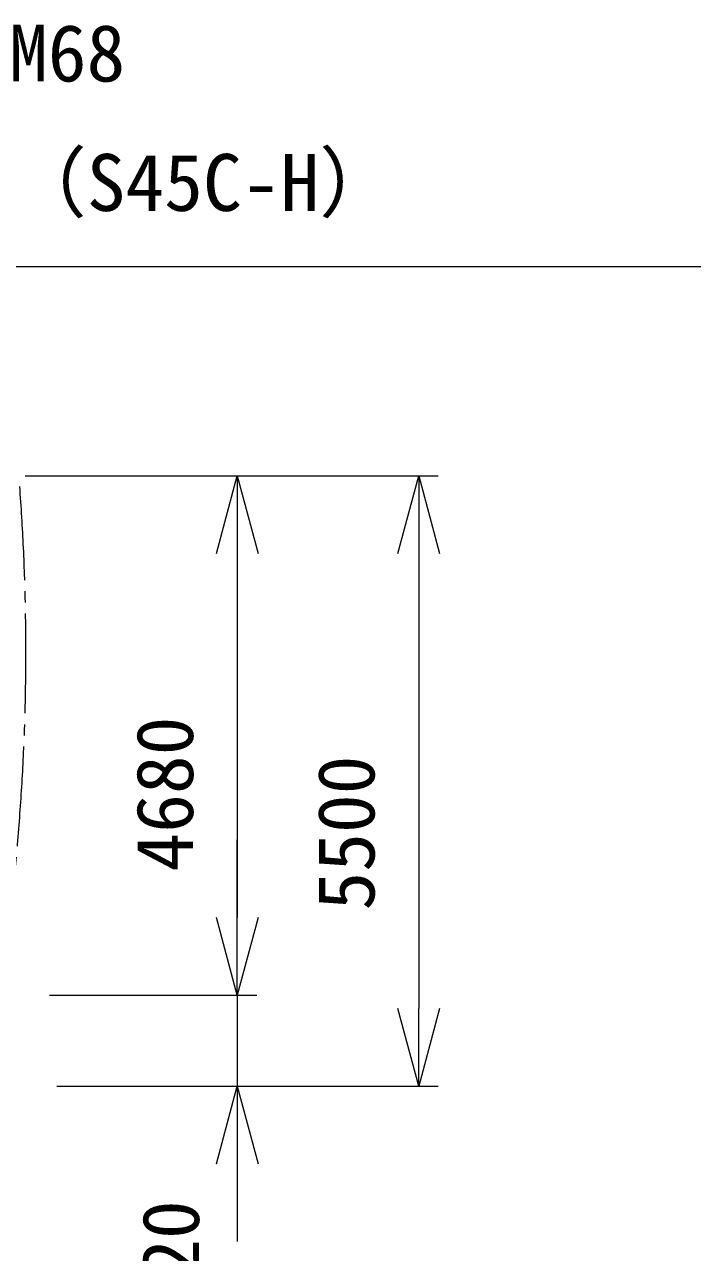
# Model space of a CAD drawing. Units: millimetres, scale not verified. Extents: x -32409 to 32443, y -43405 to 44769.
# Drawn here: x 16882 to 22899, y 14769 to 25836 of the extents above; entities that cross this region are included whole.
import ezdxf
from ezdxf.enums import TextEntityAlignment as Align

# ---------------------------------------------------------------- set-up
doc = ezdxf.new("R2010")
doc.units = ezdxf.units.MM
doc.header["$LTSCALE"] = 100
doc.linetypes.add('CHAIN2', pattern=[12, 9, -1, 1, -1])
doc.layers.add('0-3_12 常用一点鎖線', color=3, linetype='CHAIN2', lineweight=18)
doc.layers.add('0-5_05 寸法', color=7, linetype='Continuous', lineweight=18)
doc.styles.add('ＭＳ ゴシック', font='')
doc.styles.get('ＭＳ ゴシック').set_extended_font_data('MS Gothic')

msp = doc.modelspace()

# ---------------------------------------------------------------- linework, layer by layer
at = {"layer": '0-3_12 常用一点鎖線'}
msp.add_arc((-3091.5, 20185.1), 19985.4, 351.52213, 4.27043, dxfattribs=at)
at = {"layer": '0-5_05 寸法'}
for p, q in [((16886.5, 21767.2), (20608.4, 21767.2)), ((16886.5, 21767.2), (18973.6, 21767.2)), ((18798.6, 21767.2), (18798.6, 21067.2)), ((20433.4, 21767.2), (20433.4, 21067.2)), ((18798.6, 21067.2), (18798.6, 17786.7)), ((20433.4, 21067.2), (20433.4, 16967.2)), ((18798.6, 17786.7), (18798.6, 18486.7)), ((18798.6, 17086.7), (18798.6, 17786.7)), ((18798.6, 17086.7), (18798.6, 17786.7)), ((17105.5, 17086.7), (18973.6, 17086.7)), ((17105.5, 17086.7), (18973.6, 17086.7)), ((18798.6, 17086.7), (18798.6, 16267.2)), ((20433.4, 16267.2), (20433.4, 16967.2)), ((17171, 16267.2), (20608.4, 16267.2)), ((17171, 16267.2), (18973.6, 16267.2)), ((18798.6, 16267.2), (18798.6, 15567.2)), ((18798.6, 15567.2), (18798.6, 14867.2))]:
    msp.add_line(p, q, dxfattribs=at)
for points in [[(24026.3, 19621.4), (23069.7, 23652), (16741.7, 23652)], [(18611.1, 21067.2), (18798.6, 21767.2), (18986.2, 21067.2)], [(20245.9, 21067.2), (20433.4, 21767.2), (20621, 21067.2)], [(18986.2, 17786.7), (18798.6, 17086.7), (18611.1, 17786.7)], [(18986.2, 17786.7), (18798.6, 17086.7), (18611.1, 17786.7)], [(20621, 16967.2), (20433.4, 16267.2), (20245.9, 16967.2)], [(18611.1, 15567.2), (18798.6, 16267.2), (18986.2, 15567.2)]]:
    msp.add_lwpolyline(points, dxfattribs=at)

# ---------------------------------------------------------------- texts
at = {"layer": '0-5_05 寸法', "style": 'ＭＳ ゴシック'}
for s, p in [('M68', (16741.7, 25168.7)), ('（S45C-H）', (16741.7, 24002))]:
    msp.add_text(s, height=513.2, dxfattribs=at).set_placement(p, align=Align.BOTTOM_LEFT)
for s, p in [('4680', (18553.6, 18201.9)), ('5500', (20188.4, 17850.5)), ('820', (18607.6, 14190.9))]:
    msp.add_text(s, height=513.2, rotation=90, dxfattribs=at).set_placement(p, align=Align.BOTTOM_LEFT)

doc.saveas('drawing.dxf')
